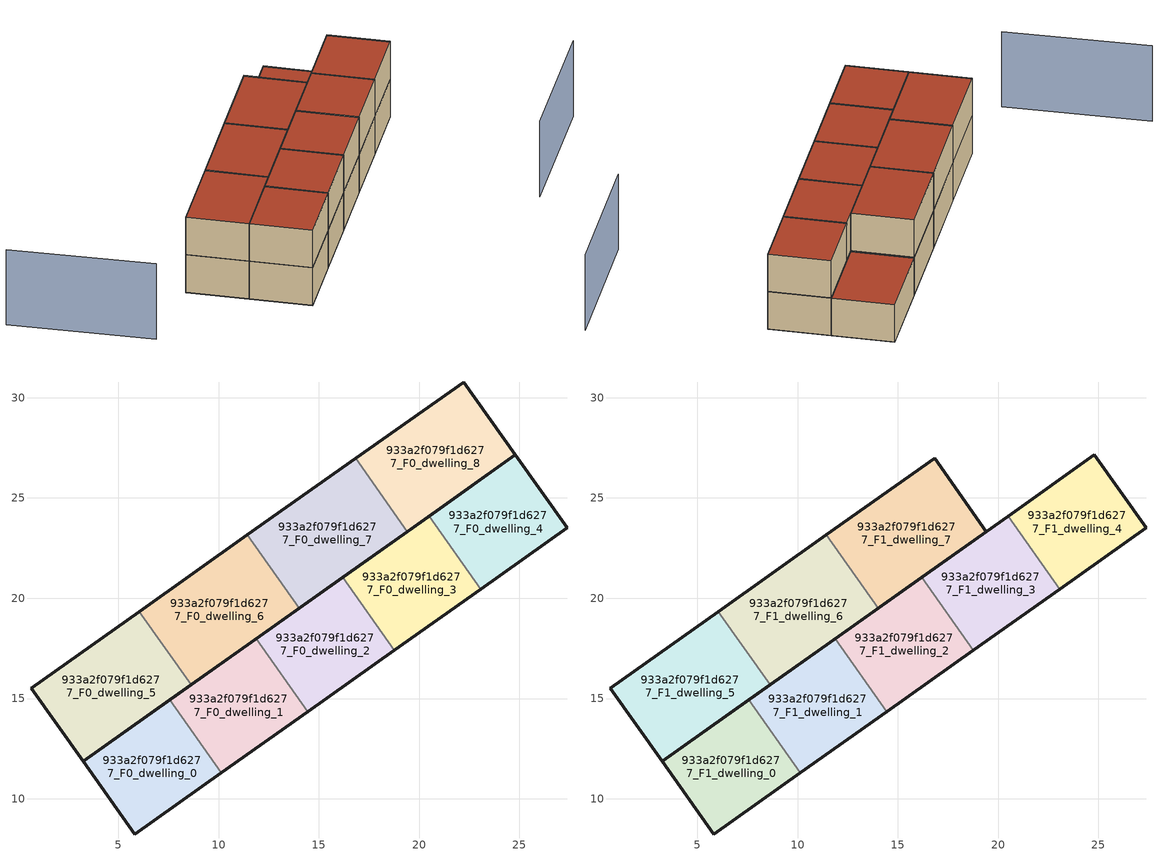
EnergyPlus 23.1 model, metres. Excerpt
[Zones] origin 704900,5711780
933a2f079f1d6277_F0_dwelling_0
 floor ground (EU_floor_Construction): 10.14,11.3 7.56,14.94 3.24,11.88 5.83,8.25 z0
 wall outside (EU_wall_Construction): 10.14,11.3 5.83,8.25 3.24,11.88 7.56,14.94 z0:3
 wall to 933a2f079f1d6277_F0_dwelling_1 (EU_wall_Construction): 7.56,14.94 10.14,11.3 z0:3
933a2f079f1d6277_F0_dwelling_1
 floor ground (EU_floor_Construction): 14.45,14.35 11.87,17.99 7.56,14.94 10.14,11.3 z0
 wall outside (EU_wall_Construction): 14.45,14.35 10.14,11.3 / 7.56,14.94 11.87,17.99 z0:3
 wall to 933a2f079f1d6277_F0_dwelling_2 (EU_wall_Construction): 11.87,17.99 14.45,14.35 z0:3
933a2f079f1d6277_F0_dwelling_2
 floor ground (EU_floor_Construction): 18.76,17.4 16.18,21.04 11.87,17.99 14.45,14.35 z0
 wall outside (EU_wall_Construction): 18.76,17.4 14.45,14.35 / 11.87,17.99 16.18,21.04 z0:3
 wall to 933a2f079f1d6277_F0_dwelling_3 (EU_wall_Construction): 16.18,21.04 18.76,17.4 z0:3
933a2f079f1d6277_F0_dwelling_3
 floor ground (EU_floor_Construction): 23.07,20.45 20.49,24.09 16.18,21.04 18.76,17.4 z0
 wall outside (EU_wall_Construction): 23.07,20.45 18.76,17.4 / 16.18,21.04 20.49,24.09 z0:3
 wall to 933a2f079f1d6277_F0_dwelling_4 (EU_wall_Construction): 20.49,24.09 23.07,20.45 z0:3
933a2f079f1d6277_F0_dwelling_4
 floor ground (EU_floor_Construction): 27.39,23.51 24.8,27.14 20.49,24.09 23.07,20.45 z0
 wall outside (EU_wall_Construction): 20.49,24.09 24.8,27.14 27.39,23.51 23.07,20.45 z0:3
933a2f079f1d6277_F0_dwelling_5
 floor ground (EU_floor_Construction): 8.63,15.7 6.05,19.34 0.66,15.52 3.24,11.88 z0
 wall outside (EU_wall_Construction): 8.63,15.7 3.24,11.88 0.66,15.52 6.05,19.34 z0:3
 wall to 933a2f079f1d6277_F0_dwelling_6 (EU_wall_Construction): 6.05,19.34 8.63,15.7 z0:3
933a2f079f1d6277_F0_dwelling_6
 floor ground (EU_floor_Construction): 14.02,19.51 11.44,23.15 6.05,19.34 8.63,15.7 z0
 wall outside (EU_wall_Construction): 14.02,19.51 8.63,15.7 / 6.05,19.34 11.44,23.15 z0:3
 wall to 933a2f079f1d6277_F0_dwelling_7 (EU_wall_Construction): 11.44,23.15 14.02,19.51 z0:3
933a2f079f1d6277_F0_dwelling_7
 floor ground (EU_floor_Construction): 19.41,23.33 16.83,26.97 11.44,23.15 14.02,19.51 z0
 wall outside (EU_wall_Construction): 19.41,23.33 14.02,19.51 / 11.44,23.15 16.83,26.97 z0:3
 wall to 933a2f079f1d6277_F0_dwelling_8 (EU_wall_Construction): 16.83,26.97 19.41,23.33 z0:3
933a2f079f1d6277_F0_dwelling_8
 floor ground (EU_floor_Construction): 24.8,27.14 22.22,30.78 16.83,26.97 19.41,23.33 z0
 wall outside (EU_wall_Construction): 16.83,26.97 22.22,30.78 24.8,27.14 19.41,23.33 z0:3
 roof outside (EU_roof_Construction): 22.22,30.78 24.8,27.14 19.41,23.33 16.83,26.97 z3
933a2f079f1d6277_F1_dwelling_0
 floor to 933a2f079f1d6277_F0_dwelling_0 (EU_floor_Construction): 10.14,11.3 7.56,14.94 3.24,11.88 5.83,8.25 z3
 wall outside (EU_wall_Construction): 10.14,11.3 5.83,8.25 3.24,11.88 7.56,14.94 z3:6
 wall to 933a2f079f1d6277_F1_dwelling_1 (EU_wall_Construction): 7.56,14.94 10.14,11.3 z3:6
 roof outside (EU_roof_Construction): 7.56,14.94 10.14,11.3 5.83,8.25 3.24,11.88 z6
933a2f079f1d6277_F1_dwelling_1
 floor to 933a2f079f1d6277_F0_dwelling_1 (EU_floor_Construction): 14.45,14.35 11.87,17.99 7.56,14.94 10.14,11.3 z3
 wall outside (EU_wall_Construction): 14.45,14.35 10.14,11.3 / 7.56,14.94 11.87,17.99 z3:6
 wall to 933a2f079f1d6277_F1_dwelling_2 (EU_wall_Construction): 11.87,17.99 14.45,14.35 z3:6
 roof outside (EU_roof_Construction): 11.87,17.99 14.45,14.35 10.14,11.3 7.56,14.94 z6
933a2f079f1d6277_F1_dwelling_2
 floor to 933a2f079f1d6277_F0_dwelling_2 (EU_floor_Construction): 18.76,17.4 16.18,21.04 11.87,17.99 14.45,14.35 z3
 wall outside (EU_wall_Construction): 18.76,17.4 14.45,14.35 / 11.87,17.99 16.18,21.04 z3:6
 wall to 933a2f079f1d6277_F1_dwelling_3 (EU_wall_Construction): 16.18,21.04 18.76,17.4 z3:6
 roof outside (EU_roof_Construction): 16.18,21.04 18.76,17.4 14.45,14.35 11.87,17.99 z6
933a2f079f1d6277_F1_dwelling_3
 floor to 933a2f079f1d6277_F0_dwelling_3 (EU_floor_Construction): 23.07,20.45 20.49,24.09 16.18,21.04 18.76,17.4 z3
 wall outside (EU_wall_Construction): 23.07,20.45 18.76,17.4 / 16.18,21.04 20.49,24.09 z3:6
 wall to 933a2f079f1d6277_F1_dwelling_4 (EU_wall_Construction): 20.49,24.09 23.07,20.45 z3:6
 roof outside (EU_roof_Construction): 20.49,24.09 23.07,20.45 18.76,17.4 16.18,21.04 z6
933a2f079f1d6277_F1_dwelling_4
 floor to 933a2f079f1d6277_F0_dwelling_4 (EU_floor_Construction): 27.39,23.51 24.8,27.14 20.49,24.09 23.07,20.45 z3
 wall outside (EU_wall_Construction): 20.49,24.09 24.8,27.14 27.39,23.51 23.07,20.45 z3:6
 roof outside (EU_roof_Construction): 24.8,27.14 27.39,23.51 23.07,20.45 20.49,24.09 z6
933a2f079f1d6277_F1_dwelling_5
 floor to 933a2f079f1d6277_F0_dwelling_5 (EU_floor_Construction): 8.63,15.7 6.05,19.34 0.66,15.52 3.24,11.88 z3
 wall outside (EU_wall_Construction): 8.63,15.7 3.24,11.88 0.66,15.52 6.05,19.34 z3:6
 wall to 933a2f079f1d6277_F1_dwelling_6 (EU_wall_Construction): 6.05,19.34 8.63,15.7 z3:6
 roof outside (EU_roof_Construction): 6.05,19.34 8.63,15.7 3.24,11.88 0.66,15.52 z6
933a2f079f1d6277_F1_dwelling_6
 floor to 933a2f079f1d6277_F0_dwelling_6 (EU_floor_Construction): 14.02,19.51 11.44,23.15 6.05,19.34 8.63,15.7 z3
 wall outside (EU_wall_Construction): 14.02,19.51 8.63,15.7 / 6.05,19.34 11.44,23.15 z3:6
 wall to 933a2f079f1d6277_F1_dwelling_7 (EU_wall_Construction): 11.44,23.15 14.02,19.51 z3:6
 roof outside (EU_roof_Construction): 11.44,23.15 14.02,19.51 8.63,15.7 6.05,19.34 z6
933a2f079f1d6277_F1_dwelling_7
 floor to 933a2f079f1d6277_F0_dwelling_7 (EU_floor_Construction): 19.41,23.33 16.83,26.97 11.44,23.15 14.02,19.51 z3
 wall outside (EU_wall_Construction): 11.44,23.15 16.83,26.97 19.41,23.33 14.02,19.51 z3:6
 roof outside (EU_roof_Construction): 16.83,26.97 19.41,23.33 14.02,19.51 11.44,23.15 z6
shading: 27.44,8.49 36.64,14.99 / -11.41,20.71 -5.16,12.23 z0:6
[Building]
EU S2 Campaign: North Axis=0; Terrain=City; Solar Distribution=FullExterior
[Site:Location]
London: Latitude=51.5; Longitude=-0.5; Time Zone=0; Elevation=25
[SizingPeriod:WeatherFileDays]
AnnualSizingPeriod: Begin Month=1; Begin Day of Month=1; End Month=12; End Day of Month=31; Day of Week for Start Day=Monday; Use Weather File Daylight Saving Period=No; Use Weather File Rain and Snow Indicators=No
[MATERIAL]
EU_InternalMass_Material: Roughness=MediumRough; Thickness=0.1; Conductivity=1; Density=1800; Specific Heat=900; Thermal Absorptance=0.9; Solar Absorptance=0.7; Visible Absorptance=0.7
[MATERIAL:NOMASS] Roughness=MediumRough; Thermal Absorptance=0.9; Solar Absorptance=0.7; Visible Absorptance=0.7
Name | Thermal Resistance
EU_wall_NoMass | 1.04674
EU_roof_NoMass | 4.32442
EU_floor_NoMass | 2.04616
[CONSTRUCTION]
EU_wall_Construction: EU_wall_NoMass
EU_roof_Construction: EU_roof_NoMass
EU_floor_Construction: EU_floor_NoMass
EU_InternalMass_Construction: EU_InternalMass_Material
[ZONE] Type=1; Multiplier=1; Ceiling Height=autocalculate; Floor Area=autocalculate; Part of Total Floor Area=Yes
Name | Volume
933a2f079f1d6277_F0_dwelling_0; 933a2f079f1d6277_F1_dwelling_0 | 70.7263
933a2f079f1d6277_F0_dwelling_1; 933a2f079f1d6277_F1_dwelling_1 | 70.7205
933a2f079f1d6277_F0_dwelling_2; 933a2f079f1d6277_F1_dwelling_2; 933a2f079f1d6277_F0_dwelling_3; 933a2f079f1d6277_F1_dwelling_3 | 70.73
933a2f079f1d6277_F0_dwelling_4; 933a2f079f1d6277_F1_dwelling_4 | 70.7292
933a2f079f1d6277_F0_dwelling_5; 933a2f079f1d6277_F1_dwelling_5 | 88.3989
933a2f079f1d6277_F0_dwelling_6; 933a2f079f1d6277_F1_dwelling_6 | 88.4004
933a2f079f1d6277_F0_dwelling_7; 933a2f079f1d6277_F1_dwelling_7 | 88.4084
933a2f079f1d6277_F0_dwelling_8 | 88.3872
[INTERNALMASS] Construction=EU_InternalMass_Construction
Name | Zone or ZoneList | Surface Area
933a2f079f1d6277_F0_dwelling_0_EU_InternalMass | 933a2f079f1d6277_F0_dwelling_0 | 23.5754
933a2f079f1d6277_F0_dwelling_1_EU_InternalMass | 933a2f079f1d6277_F0_dwelling_1 | 23.5732
933a2f079f1d6277_F0_dwelling_2_EU_InternalMass | 933a2f079f1d6277_F0_dwelling_2 | 23.5767
933a2f079f1d6277_F0_dwelling_3_EU_InternalMass | 933a2f079f1d6277_F0_dwelling_3 | 23.5764
933a2f079f1d6277_F0_dwelling_4_EU_InternalMass | 933a2f079f1d6277_F0_dwelling_4 | 23.5765
933a2f079f1d6277_F0_dwelling_5_EU_InternalMass | 933a2f079f1d6277_F0_dwelling_5 | 29.4662
933a2f079f1d6277_F0_dwelling_6_EU_InternalMass | 933a2f079f1d6277_F0_dwelling_6 | 29.4669
933a2f079f1d6277_F0_dwelling_7_EU_InternalMass | 933a2f079f1d6277_F0_dwelling_7 | 29.4694
933a2f079f1d6277_F0_dwelling_8_EU_InternalMass | 933a2f079f1d6277_F0_dwelling_8 | 29.4622
933a2f079f1d6277_F1_dwelling_0_EU_InternalMass | 933a2f079f1d6277_F1_dwelling_0 | 29.4648
933a2f079f1d6277_F1_dwelling_1_EU_InternalMass | 933a2f079f1d6277_F1_dwelling_1 | 29.4713
933a2f079f1d6277_F1_dwelling_2_EU_InternalMass | 933a2f079f1d6277_F1_dwelling_2 | 29.4641
933a2f079f1d6277_F1_dwelling_3_EU_InternalMass | 933a2f079f1d6277_F1_dwelling_3 | 29.4722
933a2f079f1d6277_F1_dwelling_4_EU_InternalMass | 933a2f079f1d6277_F1_dwelling_4 | 29.4629
933a2f079f1d6277_F1_dwelling_5_EU_InternalMass | 933a2f079f1d6277_F1_dwelling_5 | 29.4683
933a2f079f1d6277_F1_dwelling_6_EU_InternalMass | 933a2f079f1d6277_F1_dwelling_6 | 29.4686
933a2f079f1d6277_F1_dwelling_7_EU_InternalMass | 933a2f079f1d6277_F1_dwelling_7 | 29.4676
[OTHEREQUIPMENT] Fuel Type=Electricity; Design Level Calculation Method=Watts/Area; Power per Zone Floor Area=1; Fraction Latent=0; Fraction Radiant=0; Fraction Lost=0; Carbon Dioxide Generation Rate=0; EndUse Subcategory=EU_Step8_InternalGains
Name | Zone or ZoneList or Space or SpaceList | Schedule
EU_Step8_InternalGain_933a2f079f1d6277_F0_dwelling_0_f000 | 933a2f079f1d6277_F0_dwelling_0 | EU_Step8_GainSchedule_933a2f079f1d6277_F0_dwelling_0_f000
EU_Step8_InternalGain_933a2f079f1d6277_F0_dwelling_1_f000 | 933a2f079f1d6277_F0_dwelling_1 | EU_Step8_GainSchedule_933a2f079f1d6277_F0_dwelling_1_f000
EU_Step8_InternalGain_933a2f079f1d6277_F0_dwelling_2_f000 | 933a2f079f1d6277_F0_dwelling_2 | EU_Step8_GainSchedule_933a2f079f1d6277_F0_dwelling_2_f000
EU_Step8_InternalGain_933a2f079f1d6277_F0_dwelling_3_f000 | 933a2f079f1d6277_F0_dwelling_3 | EU_Step8_GainSchedule_933a2f079f1d6277_F0_dwelling_3_f000
EU_Step8_InternalGain_933a2f079f1d6277_F0_dwelling_4_f000 | 933a2f079f1d6277_F0_dwelling_4 | EU_Step8_GainSchedule_933a2f079f1d6277_F0_dwelling_4_f000
EU_Step8_InternalGain_933a2f079f1d6277_F0_dwelling_5_f000 | 933a2f079f1d6277_F0_dwelling_5 | EU_Step8_GainSchedule_933a2f079f1d6277_F0_dwelling_5_f000
EU_Step8_InternalGain_933a2f079f1d6277_F0_dwelling_6_f000 | 933a2f079f1d6277_F0_dwelling_6 | EU_Step8_GainSchedule_933a2f079f1d6277_F0_dwelling_6_f000
EU_Step8_InternalGain_933a2f079f1d6277_F0_dwelling_7_f000 | 933a2f079f1d6277_F0_dwelling_7 | EU_Step8_GainSchedule_933a2f079f1d6277_F0_dwelling_7_f000
EU_Step8_InternalGain_933a2f079f1d6277_F0_dwelling_8_f000 | 933a2f079f1d6277_F0_dwelling_8 | EU_Step8_GainSchedule_933a2f079f1d6277_F0_dwelling_8_f000
EU_Step8_InternalGain_933a2f079f1d6277_F1_dwelling_0_f000 | 933a2f079f1d6277_F1_dwelling_0 | EU_Step8_GainSchedule_933a2f079f1d6277_F1_dwelling_0_f000
EU_Step8_InternalGain_933a2f079f1d6277_F1_dwelling_1_f000 | 933a2f079f1d6277_F1_dwelling_1 | EU_Step8_GainSchedule_933a2f079f1d6277_F1_dwelling_1_f000
EU_Step8_InternalGain_933a2f079f1d6277_F1_dwelling_2_f000 | 933a2f079f1d6277_F1_dwelling_2 | EU_Step8_GainSchedule_933a2f079f1d6277_F1_dwelling_2_f000
EU_Step8_InternalGain_933a2f079f1d6277_F1_dwelling_3_f000 | 933a2f079f1d6277_F1_dwelling_3 | EU_Step8_GainSchedule_933a2f079f1d6277_F1_dwelling_3_f000
EU_Step8_InternalGain_933a2f079f1d6277_F1_dwelling_4_f000 | 933a2f079f1d6277_F1_dwelling_4 | EU_Step8_GainSchedule_933a2f079f1d6277_F1_dwelling_4_f000
EU_Step8_InternalGain_933a2f079f1d6277_F1_dwelling_5_f000 | 933a2f079f1d6277_F1_dwelling_5 | EU_Step8_GainSchedule_933a2f079f1d6277_F1_dwelling_5_f000
EU_Step8_InternalGain_933a2f079f1d6277_F1_dwelling_6_f000 | 933a2f079f1d6277_F1_dwelling_6 | EU_Step8_GainSchedule_933a2f079f1d6277_F1_dwelling_6_f000
EU_Step8_InternalGain_933a2f079f1d6277_F1_dwelling_7_f000 | 933a2f079f1d6277_F1_dwelling_7 | EU_Step8_GainSchedule_933a2f079f1d6277_F1_dwelling_7_f000
[ZONEVENTILATION:DESIGNFLOWRATE] Schedule=EU_AlwaysOn; Design Flow Rate Calculation Method=AirChanges/Hour; Air Changes per Hour=0.488719; Ventilation Type=Natural; Fan Pressure Rise=0; Fan Total Efficiency=1; Constant Term Coefficient=1; Temperature Term Coefficient=0; Velocity Term Coefficient=0; Velocity Squared Term Coefficient=0; Minimum Indoor Temperature=-100; Maximum Indoor Temperature=100; Delta Temperature=-100; Minimum Outdoor Temperature=-100; Maximum Outdoor Temperature=100; Maximum Wind Speed=40
Name | Zone or ZoneList or Space or SpaceList
EU_ConstantAir_933a2f079f1d6277_F0_dwelling_0 | 933a2f079f1d6277_F0_dwelling_0
EU_ConstantAir_933a2f079f1d6277_F0_dwelling_1 | 933a2f079f1d6277_F0_dwelling_1
EU_ConstantAir_933a2f079f1d6277_F0_dwelling_2 | 933a2f079f1d6277_F0_dwelling_2
EU_ConstantAir_933a2f079f1d6277_F0_dwelling_3 | 933a2f079f1d6277_F0_dwelling_3
EU_ConstantAir_933a2f079f1d6277_F0_dwelling_4 | 933a2f079f1d6277_F0_dwelling_4
EU_ConstantAir_933a2f079f1d6277_F0_dwelling_5 | 933a2f079f1d6277_F0_dwelling_5
EU_ConstantAir_933a2f079f1d6277_F0_dwelling_6 | 933a2f079f1d6277_F0_dwelling_6
EU_ConstantAir_933a2f079f1d6277_F0_dwelling_7 | 933a2f079f1d6277_F0_dwelling_7
EU_ConstantAir_933a2f079f1d6277_F0_dwelling_8 | 933a2f079f1d6277_F0_dwelling_8
EU_ConstantAir_933a2f079f1d6277_F1_dwelling_0 | 933a2f079f1d6277_F1_dwelling_0
EU_ConstantAir_933a2f079f1d6277_F1_dwelling_1 | 933a2f079f1d6277_F1_dwelling_1
EU_ConstantAir_933a2f079f1d6277_F1_dwelling_2 | 933a2f079f1d6277_F1_dwelling_2
EU_ConstantAir_933a2f079f1d6277_F1_dwelling_3 | 933a2f079f1d6277_F1_dwelling_3
EU_ConstantAir_933a2f079f1d6277_F1_dwelling_4 | 933a2f079f1d6277_F1_dwelling_4
EU_ConstantAir_933a2f079f1d6277_F1_dwelling_5 | 933a2f079f1d6277_F1_dwelling_5
EU_ConstantAir_933a2f079f1d6277_F1_dwelling_6 | 933a2f079f1d6277_F1_dwelling_6
EU_ConstantAir_933a2f079f1d6277_F1_dwelling_7 | 933a2f079f1d6277_F1_dwelling_7
[HVACTEMPLATE:THERMOSTAT] Constant Heating Setpoint=20; Constant Cooling Setpoint=50
EU_HeatOnly_933a2f079f1d6277_F0_dwelling_0; EU_HeatOnly_933a2f079f1d6277_F0_dwelling_1; EU_HeatOnly_933a2f079f1d6277_F0_dwelling_2; EU_HeatOnly_933a2f079f1d6277_F0_dwelling_3; EU_HeatOnly_933a2f079f1d6277_F0_dwelling_4; EU_HeatOnly_933a2f079f1d6277_F0_dwelling_5; EU_HeatOnly_933a2f079f1d6277_F0_dwelling_6; EU_HeatOnly_933a2f079f1d6277_F0_dwelling_7; EU_HeatOnly_933a2f079f1d6277_F0_dwelling_8; EU_HeatOnly_933a2f079f1d6277_F1_dwelling_0; EU_HeatOnly_933a2f079f1d6277_F1_dwelling_1; EU_HeatOnly_933a2f079f1d6277_F1_dwelling_2; EU_HeatOnly_933a2f079f1d6277_F1_dwelling_3; EU_HeatOnly_933a2f079f1d6277_F1_dwelling_4; EU_HeatOnly_933a2f079f1d6277_F1_dwelling_5; EU_HeatOnly_933a2f079f1d6277_F1_dwelling_6; EU_HeatOnly_933a2f079f1d6277_F1_dwelling_7
[HVACTEMPLATE:ZONE:IDEALLOADSAIRSYSTEM] System Availability Schedule=EU_AlwaysOn; Maximum Heating Supply Air Temperature=50; Minimum Cooling Supply Air Temperature=13; Maximum Heating Supply Air Humidity Ratio=0.0156; Minimum Cooling Supply Air Humidity Ratio=0.0077; Heating Limit=NoLimit; Cooling Limit=NoLimit; Heating Availability Schedule=EU_AlwaysOn; Cooling Availability Schedule=EU_CoolingOff; Dehumidification Control Type=ConstantSensibleHeatRatio; Cooling Sensible Heat Ratio=0.7; Dehumidification Setpoint=60; Humidification Control Type=None; Humidification Setpoint=30; Outdoor Air Method=None; Outdoor Air Flow Rate per Person=0.00944; Outdoor Air Flow Rate per Zone Floor Area=0; Outdoor Air Flow Rate per Zone=0; Demand Controlled Ventilation Type=None; Outdoor Air Economizer Type=NoEconomizer; Heat Recovery Type=None; Sensible Heat Recovery Effectiveness=0.7; Latent Heat Recovery Effectiveness=0.65
Name | Template Thermostat
933a2f079f1d6277_F0_dwelling_0 | EU_HeatOnly_933a2f079f1d6277_F0_dwelling_0
933a2f079f1d6277_F0_dwelling_1 | EU_HeatOnly_933a2f079f1d6277_F0_dwelling_1
933a2f079f1d6277_F0_dwelling_2 | EU_HeatOnly_933a2f079f1d6277_F0_dwelling_2
933a2f079f1d6277_F0_dwelling_3 | EU_HeatOnly_933a2f079f1d6277_F0_dwelling_3
933a2f079f1d6277_F0_dwelling_4 | EU_HeatOnly_933a2f079f1d6277_F0_dwelling_4
933a2f079f1d6277_F0_dwelling_5 | EU_HeatOnly_933a2f079f1d6277_F0_dwelling_5
933a2f079f1d6277_F0_dwelling_6 | EU_HeatOnly_933a2f079f1d6277_F0_dwelling_6
933a2f079f1d6277_F0_dwelling_7 | EU_HeatOnly_933a2f079f1d6277_F0_dwelling_7
933a2f079f1d6277_F0_dwelling_8 | EU_HeatOnly_933a2f079f1d6277_F0_dwelling_8
933a2f079f1d6277_F1_dwelling_0 | EU_HeatOnly_933a2f079f1d6277_F1_dwelling_0
933a2f079f1d6277_F1_dwelling_1 | EU_HeatOnly_933a2f079f1d6277_F1_dwelling_1
933a2f079f1d6277_F1_dwelling_2 | EU_HeatOnly_933a2f079f1d6277_F1_dwelling_2
933a2f079f1d6277_F1_dwelling_3 | EU_HeatOnly_933a2f079f1d6277_F1_dwelling_3
933a2f079f1d6277_F1_dwelling_4 | EU_HeatOnly_933a2f079f1d6277_F1_dwelling_4
933a2f079f1d6277_F1_dwelling_5 | EU_HeatOnly_933a2f079f1d6277_F1_dwelling_5
933a2f079f1d6277_F1_dwelling_6 | EU_HeatOnly_933a2f079f1d6277_F1_dwelling_6
933a2f079f1d6277_F1_dwelling_7 | EU_HeatOnly_933a2f079f1d6277_F1_dwelling_7
[SIZING:ZONE] Zone Cooling Design Supply Air Temperature Input Method=SupplyAirTemperature; Zone Cooling Design Supply Air Temperature=13; Zone Heating Design Supply Air Temperature Input Method=SupplyAirTemperature; Zone Heating Design Supply Air Temperature=50; Zone Cooling Design Supply Air Humidity Ratio=0.008; Zone Heating Design Supply Air Humidity Ratio=0.008; Cooling Design Air Flow Method=DesignDay; Cooling Design Air Flow Rate=0; Cooling Minimum Air Flow per Zone Floor Area=0.000762; Cooling Minimum Air Flow=0; Cooling Minimum Air Flow Fraction=0.2; Heating Design Air Flow Method=DesignDay; Heating Design Air Flow Rate=0; Heating Maximum Air Flow per Zone Floor Area=0.002032; Heating Maximum Air Flow=0.141576; Heating Maximum Air Flow Fraction=0.3; Account for Dedicated Outdoor Air System=No; Dedicated Outdoor Air System Control Strategy=NeutralSupplyAir; Dedicated Outdoor Air Low Setpoint Temperature for Design=autosize; Dedicated Outdoor Air High Setpoint Temperature for Design=autosize; Zone Load Sizing Method=Sensible Load Only No Latent Load; Zone Latent Cooling Design Supply Air Humidity Ratio Input Method=HumidityRatioDifference; Zone Cooling Design Supply Air Humidity Ratio Difference=0.005; Zone Latent Heating Design Supply Air Humidity Ratio Input Method=HumidityRatioDifference; Zone Humidification Design Supply Air Humidity Ratio Difference=0.005
933a2f079f1d6277_F0_dwelling_0; 933a2f079f1d6277_F0_dwelling_1; 933a2f079f1d6277_F0_dwelling_2; 933a2f079f1d6277_F0_dwelling_3; 933a2f079f1d6277_F0_dwelling_4; 933a2f079f1d6277_F0_dwelling_5; 933a2f079f1d6277_F0_dwelling_6; 933a2f079f1d6277_F0_dwelling_7; 933a2f079f1d6277_F0_dwelling_8; 933a2f079f1d6277_F1_dwelling_0; 933a2f079f1d6277_F1_dwelling_1; 933a2f079f1d6277_F1_dwelling_2; 933a2f079f1d6277_F1_dwelling_3; 933a2f079f1d6277_F1_dwelling_4; 933a2f079f1d6277_F1_dwelling_5; 933a2f079f1d6277_F1_dwelling_6; 933a2f079f1d6277_F1_dwelling_7
[SCHEDULE:CONSTANT]
Name | Hourly Value
EU_AlwaysOn | 1
EU_CoolingOff | 0
[SCHEDULE:FILE] Column Number=1; Rows to Skip at Top=0; Number of Hours of Data=8760; Column Separator=Comma; Interpolate to Timestep=No; Minutes per Item=60; Adjust Schedule for Daylight Savings=Yes
Name | File
EU_Step8_GainSchedule_933a2f079f1d6277_F0_dwelling_0_f000 | ../../schedules/933a2f079f1d6277/933a2f079f1d6277_F0_dwelling_0_f000_gain.csv
EU_Step8_GainSchedule_933a2f079f1d6277_F0_dwelling_1_f000 | ../../schedules/933a2f079f1d6277/933a2f079f1d6277_F0_dwelling_1_f000_gain.csv
EU_Step8_GainSchedule_933a2f079f1d6277_F0_dwelling_2_f000 | ../../schedules/933a2f079f1d6277/933a2f079f1d6277_F0_dwelling_2_f000_gain.csv
EU_Step8_GainSchedule_933a2f079f1d6277_F0_dwelling_3_f000 | ../../schedules/933a2f079f1d6277/933a2f079f1d6277_F0_dwelling_3_f000_gain.csv
EU_Step8_GainSchedule_933a2f079f1d6277_F0_dwelling_4_f000 | ../../schedules/933a2f079f1d6277/933a2f079f1d6277_F0_dwelling_4_f000_gain.csv
EU_Step8_GainSchedule_933a2f079f1d6277_F0_dwelling_5_f000 | ../../schedules/933a2f079f1d6277/933a2f079f1d6277_F0_dwelling_5_f000_gain.csv
EU_Step8_GainSchedule_933a2f079f1d6277_F0_dwelling_6_f000 | ../../schedules/933a2f079f1d6277/933a2f079f1d6277_F0_dwelling_6_f000_gain.csv
EU_Step8_GainSchedule_933a2f079f1d6277_F0_dwelling_7_f000 | ../../schedules/933a2f079f1d6277/933a2f079f1d6277_F0_dwelling_7_f000_gain.csv
EU_Step8_GainSchedule_933a2f079f1d6277_F0_dwelling_8_f000 | ../../schedules/933a2f079f1d6277/933a2f079f1d6277_F0_dwelling_8_f000_gain.csv
EU_Step8_GainSchedule_933a2f079f1d6277_F1_dwelling_0_f000 | ../../schedules/933a2f079f1d6277/933a2f079f1d6277_F1_dwelling_0_f000_gain.csv
EU_Step8_GainSchedule_933a2f079f1d6277_F1_dwelling_1_f000 | ../../schedules/933a2f079f1d6277/933a2f079f1d6277_F1_dwelling_1_f000_gain.csv
EU_Step8_GainSchedule_933a2f079f1d6277_F1_dwelling_2_f000 | ../../schedules/933a2f079f1d6277/933a2f079f1d6277_F1_dwelling_2_f000_gain.csv
EU_Step8_GainSchedule_933a2f079f1d6277_F1_dwelling_3_f000 | ../../schedules/933a2f079f1d6277/933a2f079f1d6277_F1_dwelling_3_f000_gain.csv
EU_Step8_GainSchedule_933a2f079f1d6277_F1_dwelling_4_f000 | ../../schedules/933a2f079f1d6277/933a2f079f1d6277_F1_dwelling_4_f000_gain.csv
EU_Step8_GainSchedule_933a2f079f1d6277_F1_dwelling_5_f000 | ../../schedules/933a2f079f1d6277/933a2f079f1d6277_F1_dwelling_5_f000_gain.csv
EU_Step8_GainSchedule_933a2f079f1d6277_F1_dwelling_6_f000 | ../../schedules/933a2f079f1d6277/933a2f079f1d6277_F1_dwelling_6_f000_gain.csv
EU_Step8_GainSchedule_933a2f079f1d6277_F1_dwelling_7_f000 | ../../schedules/933a2f079f1d6277/933a2f079f1d6277_F1_dwelling_7_f000_gain.csv
